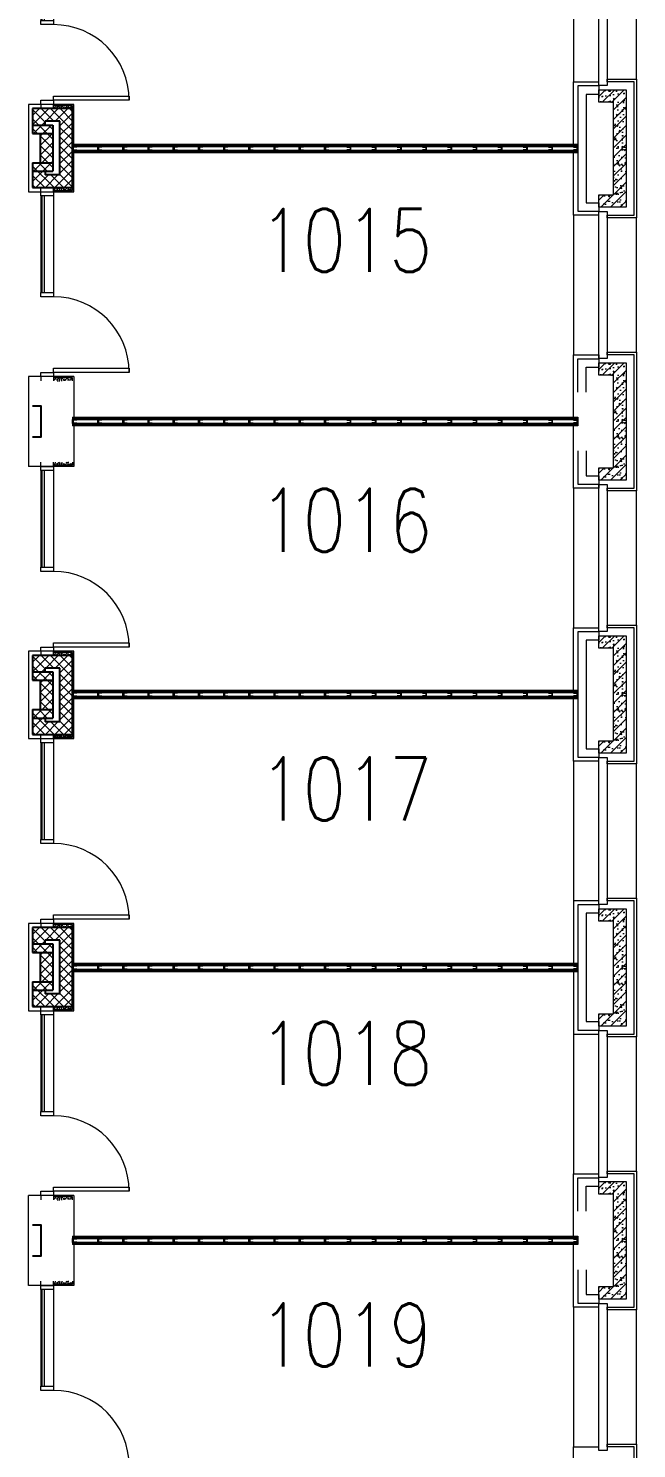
# Model space of a CAD drawing. Header units: inches. Extents: x 13084 to 220150, y 6494 to 167180.
# Drawn here: x 41325 to 48565, y 134527 to 151435 of the extents above; entities that cross this region are included whole.
import ezdxf
from ezdxf.enums import TextEntityAlignment as Align

# ---------------------------------------------------------------- set-up
doc = ezdxf.new("R2010")
doc.units = ezdxf.units.IN
doc.header["$MEASUREMENT"] = 0
for name, color, linetype, lineweight in [('Ground Floor$0$A-G250-G-Walls-Low-Level', 8, 'Continuous', 15), ('Ground Floor$0$A-G250-G-Walls-Precast-Concrete', 7, 'Continuous', 15), ('Ground Floor$0$A-G250-M-Walls-Blockwork', 7, 'Continuous', 25), ('Ground Floor$0$A-G250-M-Walls-Plasterboard-Partition', 7, 'Continuous', 15), ('Ground Floor$0$A-G252-H-Internal-Walls', 251, 'Continuous', 9), ('Ground Floor$0$A-G262-H-Precast-Panel', 251, 'Continuous', 5), ('Ground Floor$0$A-G312-M-Wall-Cladding-Panel', 7, 'Continuous', 9), ('Ground Floor$0$A-G312-M-Wall-Finish-Plaster', 7, 'Continuous', 15), ('Ground Floor$0$A-G321-M-Window', 251, 'Continuous', 9), ('Ground Floor$0$A-G322-M-Door', 251, 'Continuous', 15), ('Ground Floor$0$Z-Z001-S-Room-Name-Identification-250', 7, 'Continuous', 15)]:
    doc.layers.add(name, color=color, linetype=linetype, lineweight=lineweight)
doc.styles.add('Ground Floor$0$Tag-RomanS', font='romans.shx', dxfattribs={"width": 0.8})

# ---------------------------------------------------------------- blocks, each defined once
blk = doc.blocks.new('Ground Floor$0$Door1-faculty offices-2200')
at = {"layer": 'Ground Floor$0$A-G321-M-Window'}
blk.add_lwpolyline([(50, -65), (1200, -65), (1200, -35), (50, -35)], close=True, dxfattribs=at)
at = {"layer": 'Ground Floor$0$A-G322-M-Door'}
for p, q in [((50, 75), (1200, 75)), ((50, -75), (1200, -75))]:
    blk.add_line(p, q, dxfattribs=at)
for points in [[(2100, 975), (2150, 975), (2150, 75), (2100, 75)], [(50, 75), (50, -75), (0, -75), (0, 75)], [(1250, 75), (1250, -75), (1200, -75), (1200, 75)], [(2200, 75), (2200, -75), (2150, -75), (2150, 75)]]:
    blk.add_lwpolyline(points, close=True, dxfattribs=at)
blk.add_arc((2150, 75), 900, 90, 180, dxfattribs=at)
blk = doc.blocks.new('Ground Floor$0$tag-roomname')
at = {"lineweight": 18, "ltscale": 0.01, "style": 'Ground Floor$0$Tag-RomanS', "width": 0.8}
blk.add_attdef('ROOM_NO_2', text='', height=3, dxfattribs=at).set_placement((0, 1.612), align=Align.MIDDLE_CENTER)
at = {"linetype": 'ByBlock', "lineweight": 13, "ltscale": 0.01, "style": 'Ground Floor$0$Tag-RomanS', "width": 0.8, "flags": 1}
for tag, p in [('ROOM_NAME_1', (0, -2.288)), ('AREA', (0, -5.744))]:
    blk.add_attdef(tag, text='', height=2.8, dxfattribs=at).set_placement(p, align=Align.MIDDLE_CENTER)
blk = doc.blocks.new('Ground Floor$0$Part Frame1')
for p, q in [((0, 0), (0, -100)), ((0, 0), (6015, 0)), ((0, -13), (6015, -13)), ((0, -25), (6015, -25)), ((6015, -75), (0, -75)), ((6015, -87), (0, -87)), ((6015, -100), (0, -100)), ((6015, 0), (6015, -100))]:
    blk.add_line(p, q)
for points in [[(0, -75), (0, -25), (50, -25), (50, -35), (10, -35), (10, -65), (50, -65), (50, -75)], [(300, -75), (300, -25), (350, -25), (350, -35), (310, -35), (310, -65), (350, -65), (350, -75)], [(600, -75), (600, -25), (650, -25), (650, -35), (610, -35), (610, -65), (650, -65), (650, -75)], [(900, -75), (900, -25), (950, -25), (950, -35), (910, -35), (910, -65), (950, -65), (950, -75)], [(1200, -75), (1200, -25), (1250, -25), (1250, -35), (1210, -35), (1210, -65), (1250, -65), (1250, -75)], [(1500, -75), (1500, -25), (1550, -25), (1550, -35), (1510, -35), (1510, -65), (1550, -65), (1550, -75)], [(1800, -75), (1800, -25), (1850, -25), (1850, -35), (1810, -35), (1810, -65), (1850, -65), (1850, -75)], [(2100, -75), (2100, -25), (2150, -25), (2150, -35), (2110, -35), (2110, -65), (2150, -65), (2150, -75)], [(2400, -75), (2400, -25), (2450, -25), (2450, -35), (2410, -35), (2410, -65), (2450, -65), (2450, -75)], [(2700, -75), (2700, -25), (2750, -25), (2750, -35), (2710, -35), (2710, -65), (2750, -65), (2750, -75)], [(3000, -75), (3000, -25), (3050, -25), (3050, -35), (3010, -35), (3010, -65), (3050, -65), (3050, -75)], [(3315, -75), (3315, -25), (3265, -25), (3265, -35), (3305, -35), (3305, -65), (3265, -65), (3265, -75)], [(3615, -75), (3615, -25), (3565, -25), (3565, -35), (3605, -35), (3605, -65), (3565, -65), (3565, -75)], [(3915, -75), (3915, -25), (3865, -25), (3865, -35), (3905, -35), (3905, -65), (3865, -65), (3865, -75)], [(4215, -75), (4215, -25), (4165, -25), (4165, -35), (4205, -35), (4205, -65), (4165, -65), (4165, -75)], [(4515, -75), (4515, -25), (4465, -25), (4465, -35), (4505, -35), (4505, -65), (4465, -65), (4465, -75)], [(4815, -75), (4815, -25), (4765, -25), (4765, -35), (4805, -35), (4805, -65), (4765, -65), (4765, -75)], [(5115, -75), (5115, -25), (5065, -25), (5065, -35), (5105, -35), (5105, -65), (5065, -65), (5065, -75)], [(5415, -75), (5415, -25), (5365, -25), (5365, -35), (5405, -35), (5405, -65), (5365, -65), (5365, -75)], [(5715, -75), (5715, -25), (5665, -25), (5665, -35), (5705, -35), (5705, -65), (5665, -65), (5665, -75)], [(6015, -75), (6015, -25), (5965, -25), (5965, -35), (6005, -35), (6005, -65), (5965, -65), (5965, -75)]]:
    blk.add_lwpolyline(points, close=True)

msp = doc.modelspace()

# ---------------------------------------------------------------- hatches: boundary and pattern name
at = {"layer": 'Ground Floor$0$A-G252-H-Internal-Walls'}
h = msp.add_hatch(dxfattribs=at)
h.set_pattern_fill('AR-CONC', color=256, scale=0.3, angle=90, style=0)
h.set_pattern_definition([(140, (31615.24, 161864.57), (4.78173, 54.6554), [5.715, -62.865]), (85, (31615.24, 161864.57), (-57.317, -10.57285), [4.572, -50.292]), (190.451, (31615.637, 161869.124), (-52.535, 44.08275), [4.857, -53.427]), (136.1842, (31600, 161864.57), (12.6127, 81.3237), [8.5725, -94.2975]), (186.6356, (31601.05, 161871.35), (-74.22767, 71.22127), [7.2855, -80.1405]), (81.184, (31600, 161864.57), (-74.22754, 71.2214), [6.858, -75.438]), (111, (31603.81, 161872.19), (30.67966, 45.48446), [5.715, -62.865]), (56, (31603.81, 161872.19), (-55.2564, 18.5406), [4.572, -50.292]), (161.4514, (31606.365, 161875.98), (-24.57686, 64.02495), [4.857, -53.427]), (127.5, (31615.239, 161864.57), (-25.366512, 0.92658), [0, -49.6824, 0, -51.054, 0, -50.4825]), (97.5, (31615.24, 161864.57), (-30.054172, 20.0459), [0, -29.1084, 0, -48.5394, 0, -19.2405]), (57.5, (31615.239, 161847.577), (1.718623, 40.677179), [0, -19.05, 0, -59.436, 0, -78.867]), (47.5, (31615.24, 161839.957), (-7.62795, 44.438754), [0, -24.765, 0, -39.4716, 0, -56.007])])
h.paths.add_polyline_path([(41850, 150480), (41850, 150515), (41625, 150515), (41625, 150480)])
h = msp.add_hatch(dxfattribs=at)
h.set_pattern_fill('ANSI37', color=256, scale=25, style=0)
h.set_pattern_definition([(135, (31981.265, 170639.57), (56.1266, 56.1266), []), (45, (31981.265, 170639.57), (56.1266, -56.1266), [])])
h.paths.add_polyline_path([(41375, 150480), (41850, 150480), (41850, 149540), (41375, 149540), (41375, 149735), (41525, 149735), (41525, 149690), (41700, 149690), (41700, 150330), (41525, 150330), (41525, 150285), (41375, 150285)])
h.paths.add_polyline_path([(41375, 150285), (41615, 150285), (41615, 150185), (41375, 150185)], flags=17)
h.paths.add_polyline_path([(41465, 150185), (41615, 150185), (41615, 149835), (41465, 149835)], flags=17)
h.paths.add_polyline_path([(41375, 149835), (41615, 149835), (41615, 149735), (41375, 149735)])
h = msp.add_hatch(dxfattribs=at)
h.set_pattern_fill('AR-CONC', color=256, scale=0.3, angle=90, style=0)
h.set_pattern_definition([(140, (31615.24, 160889.57), (4.78173, 54.6554), [5.715, -62.865]), (85, (31615.24, 160889.57), (-57.317, -10.57285), [4.572, -50.292]), (190.451, (31615.637, 160894.124), (-52.535, 44.08275), [4.857, -53.427]), (136.1842, (31600, 160889.57), (12.6127, 81.3237), [8.5725, -94.2975]), (186.6356, (31601.05, 160896.35), (-74.22767, 71.22127), [7.2855, -80.1405]), (81.184, (31600, 160889.57), (-74.22754, 71.2214), [6.858, -75.438]), (111, (31603.81, 160897.19), (30.67966, 45.48446), [5.715, -62.865]), (56, (31603.81, 160897.19), (-55.2564, 18.5406), [4.572, -50.292]), (161.4514, (31606.365, 160900.98), (-24.57686, 64.02495), [4.857, -53.427]), (127.5, (31615.239, 160889.57), (-25.366512, 0.92658), [0, -49.6824, 0, -51.054, 0, -50.4825]), (97.5, (31615.24, 160889.57), (-30.054172, 20.0459), [0, -29.1084, 0, -48.5394, 0, -19.2405]), (57.5, (31615.239, 160872.577), (1.718623, 40.677179), [0, -19.05, 0, -59.436, 0, -78.867]), (47.5, (31615.24, 160864.957), (-7.62795, 44.438754), [0, -24.765, 0, -39.4716, 0, -56.007])])
h.paths.add_polyline_path([(41850, 149505), (41850, 149540), (41625, 149540), (41625, 149505)])
h = msp.add_hatch(dxfattribs=at)
h.set_pattern_fill('AR-CONC', color=256, scale=0.3, angle=90, style=0)
h.set_pattern_definition([(140, (31615.24, 158624.57), (4.78173, 54.6554), [5.715, -62.865]), (85, (31615.24, 158624.57), (-57.317, -10.57285), [4.572, -50.292]), (190.451, (31615.637, 158629.124), (-52.535, 44.08275), [4.857, -53.427]), (136.1842, (31600, 158624.57), (12.6127, 81.3237), [8.5725, -94.2975]), (186.6356, (31601.05, 158631.35), (-74.22767, 71.22127), [7.2855, -80.1405]), (81.184, (31600, 158624.57), (-74.22754, 71.2214), [6.858, -75.438]), (111, (31603.81, 158632.19), (30.67966, 45.48446), [5.715, -62.865]), (56, (31603.81, 158632.19), (-55.2564, 18.5406), [4.572, -50.292]), (161.4514, (31606.365, 158635.98), (-24.57686, 64.02495), [4.857, -53.427]), (127.5, (31615.239, 158624.57), (-25.366512, 0.92658), [0, -49.6824, 0, -51.054, 0, -50.4825]), (97.5, (31615.24, 158624.57), (-30.054172, 20.0459), [0, -29.1084, 0, -48.5394, 0, -19.2405]), (57.5, (31615.239, 158607.577), (1.718623, 40.677179), [0, -19.05, 0, -59.436, 0, -78.867]), (47.5, (31615.24, 158599.957), (-7.62795, 44.438754), [0, -24.765, 0, -39.4716, 0, -56.007])])
h.paths.add_polyline_path([(41850, 147240), (41850, 147275), (41625, 147275), (41625, 147240)])
h = msp.add_hatch(dxfattribs=at)
h.set_pattern_fill('AR-CONC', color=256, scale=0.3, angle=90, style=0)
h.set_pattern_definition([(140, (31615.24, 157619.57), (4.78173, 54.6554), [5.715, -62.865]), (85, (31615.24, 157619.57), (-57.317, -10.57285), [4.572, -50.292]), (190.451, (31615.637, 157624.124), (-52.535, 44.08275), [4.857, -53.427]), (136.1842, (31600, 157619.57), (12.6127, 81.3237), [8.5725, -94.2975]), (186.6356, (31601.05, 157626.35), (-74.22767, 71.22127), [7.2855, -80.1405]), (81.184, (31600, 157619.57), (-74.22754, 71.2214), [6.858, -75.438]), (111, (31603.81, 157627.19), (30.67966, 45.48446), [5.715, -62.865]), (56, (31603.81, 157627.19), (-55.2564, 18.5406), [4.572, -50.292]), (161.4514, (31606.365, 157630.98), (-24.57686, 64.02495), [4.857, -53.427]), (127.5, (31615.239, 157619.57), (-25.366512, 0.92658), [0, -49.6824, 0, -51.054, 0, -50.4825]), (97.5, (31615.24, 157619.57), (-30.054172, 20.0459), [0, -29.1084, 0, -48.5394, 0, -19.2405]), (57.5, (31615.239, 157602.577), (1.718623, 40.677179), [0, -19.05, 0, -59.436, 0, -78.867]), (47.5, (31615.24, 157594.957), (-7.62795, 44.438754), [0, -24.765, 0, -39.4716, 0, -56.007])])
h.paths.add_polyline_path([(41850, 146235), (41850, 146270), (41625, 146270), (41625, 146235)])
h = msp.add_hatch(dxfattribs=at)
h.set_pattern_fill('ANSI37', color=256, scale=25, style=0)
h.set_pattern_definition([(135, (31981.265, 164129.57), (56.1266, 56.1266), []), (45, (31981.265, 164129.57), (56.1266, -56.1266), [])])
h.paths.add_polyline_path([(41375, 143970), (41850, 143970), (41850, 143030), (41375, 143030), (41375, 143225), (41525, 143225), (41525, 143180), (41700, 143180), (41700, 143820), (41525, 143820), (41525, 143775), (41375, 143775)])
h.paths.add_polyline_path([(41375, 143775), (41615, 143775), (41615, 143675), (41375, 143675)], flags=17)
h.paths.add_polyline_path([(41465, 143675), (41615, 143675), (41615, 143325), (41465, 143325)], flags=17)
h.paths.add_polyline_path([(41375, 143325), (41615, 143325), (41615, 143225), (41375, 143225)])
h = msp.add_hatch(dxfattribs=at)
h.set_pattern_fill('AR-CONC', color=256, scale=0.3, angle=90, style=0)
h.set_pattern_definition([(140, (31615.24, 155354.57), (4.78173, 54.6554), [5.715, -62.865]), (85, (31615.24, 155354.57), (-57.317, -10.57285), [4.572, -50.292]), (190.451, (31615.637, 155359.124), (-52.535, 44.08275), [4.857, -53.427]), (136.1842, (31600, 155354.57), (12.6127, 81.3237), [8.5725, -94.2975]), (186.6356, (31601.05, 155361.35), (-74.22767, 71.22127), [7.2855, -80.1405]), (81.184, (31600, 155354.57), (-74.22754, 71.2214), [6.858, -75.438]), (111, (31603.81, 155362.19), (30.67966, 45.48446), [5.715, -62.865]), (56, (31603.81, 155362.19), (-55.2564, 18.5406), [4.572, -50.292]), (161.4514, (31606.365, 155365.98), (-24.57686, 64.02495), [4.857, -53.427]), (127.5, (31615.239, 155354.57), (-25.366512, 0.92658), [0, -49.6824, 0, -51.054, 0, -50.4825]), (97.5, (31615.24, 155354.57), (-30.054172, 20.0459), [0, -29.1084, 0, -48.5394, 0, -19.2405]), (57.5, (31615.239, 155337.577), (1.718623, 40.677179), [0, -19.05, 0, -59.436, 0, -78.867]), (47.5, (31615.24, 155329.957), (-7.62795, 44.438754), [0, -24.765, 0, -39.4716, 0, -56.007])])
h.paths.add_polyline_path([(41850, 143970), (41850, 144005), (41625, 144005), (41625, 143970)])
h = msp.add_hatch(dxfattribs=at)
h.set_pattern_fill('AR-CONC', color=256, scale=0.3, angle=90, style=0)
h.set_pattern_definition([(140, (31615.24, 154379.57), (4.78173, 54.6554), [5.715, -62.865]), (85, (31615.24, 154379.57), (-57.317, -10.57285), [4.572, -50.292]), (190.451, (31615.637, 154384.124), (-52.535, 44.08275), [4.857, -53.427]), (136.1842, (31600, 154379.57), (12.6127, 81.3237), [8.5725, -94.2975]), (186.6356, (31601.05, 154386.35), (-74.22767, 71.22127), [7.2855, -80.1405]), (81.184, (31600, 154379.57), (-74.22754, 71.2214), [6.858, -75.438]), (111, (31603.81, 154387.19), (30.67966, 45.48446), [5.715, -62.865]), (56, (31603.81, 154387.19), (-55.2564, 18.5406), [4.572, -50.292]), (161.4514, (31606.365, 154390.98), (-24.57686, 64.02495), [4.857, -53.427]), (127.5, (31615.239, 154379.57), (-25.366512, 0.92658), [0, -49.6824, 0, -51.054, 0, -50.4825]), (97.5, (31615.24, 154379.57), (-30.054172, 20.0459), [0, -29.1084, 0, -48.5394, 0, -19.2405]), (57.5, (31615.239, 154362.577), (1.718623, 40.677179), [0, -19.05, 0, -59.436, 0, -78.867]), (47.5, (31615.24, 154354.957), (-7.62795, 44.438754), [0, -24.765, 0, -39.4716, 0, -56.007])])
h.paths.add_polyline_path([(41850, 142995), (41850, 143030), (41625, 143030), (41625, 142995)])
h = msp.add_hatch(dxfattribs=at)
h.set_pattern_fill('ANSI37', color=256, scale=25, style=0)
h.set_pattern_definition([(135, (31981.265, 160889.57), (56.1266, 56.1266), []), (45, (31981.265, 160889.57), (56.1266, -56.1266), [])])
h.paths.add_polyline_path([(41375, 140730), (41850, 140730), (41850, 139790), (41375, 139790), (41375, 139985), (41525, 139985), (41525, 139940), (41700, 139940), (41700, 140580), (41525, 140580), (41525, 140535), (41375, 140535)])
h.paths.add_polyline_path([(41375, 140535), (41615, 140535), (41615, 140435), (41375, 140435)], flags=17)
h.paths.add_polyline_path([(41465, 140435), (41615, 140435), (41615, 140085), (41465, 140085)], flags=17)
h.paths.add_polyline_path([(41375, 140085), (41615, 140085), (41615, 139985), (41375, 139985)])
h = msp.add_hatch(dxfattribs=at)
h.set_pattern_fill('AR-CONC', color=256, scale=0.3, angle=90, style=0)
h.set_pattern_definition([(140, (31615.24, 152114.57), (4.78173, 54.6554), [5.715, -62.865]), (85, (31615.24, 152114.57), (-57.317, -10.57285), [4.572, -50.292]), (190.451, (31615.637, 152119.124), (-52.535, 44.08275), [4.857, -53.427]), (136.1842, (31600, 152114.57), (12.6127, 81.3237), [8.5725, -94.2975]), (186.6356, (31601.05, 152121.35), (-74.22767, 71.22127), [7.2855, -80.1405]), (81.184, (31600, 152114.57), (-74.22754, 71.2214), [6.858, -75.438]), (111, (31603.81, 152122.19), (30.67966, 45.48446), [5.715, -62.865]), (56, (31603.81, 152122.19), (-55.2564, 18.5406), [4.572, -50.292]), (161.4514, (31606.365, 152125.98), (-24.57686, 64.02495), [4.857, -53.427]), (127.5, (31615.239, 152114.57), (-25.366512, 0.92658), [0, -49.6824, 0, -51.054, 0, -50.4825]), (97.5, (31615.24, 152114.57), (-30.054172, 20.0459), [0, -29.1084, 0, -48.5394, 0, -19.2405]), (57.5, (31615.239, 152097.577), (1.718623, 40.677179), [0, -19.05, 0, -59.436, 0, -78.867]), (47.5, (31615.24, 152089.957), (-7.62795, 44.438754), [0, -24.765, 0, -39.4716, 0, -56.007])])
h.paths.add_polyline_path([(41850, 140730), (41850, 140765), (41625, 140765), (41625, 140730)])
h = msp.add_hatch(dxfattribs=at)
h.set_pattern_fill('AR-CONC', color=256, scale=0.3, angle=90, style=0)
h.set_pattern_definition([(140, (31615.24, 151139.57), (4.78173, 54.6554), [5.715, -62.865]), (85, (31615.24, 151139.57), (-57.317, -10.57285), [4.572, -50.292]), (190.451, (31615.637, 151144.124), (-52.535, 44.08275), [4.857, -53.427]), (136.1842, (31600, 151139.57), (12.6127, 81.3237), [8.5725, -94.2975]), (186.6356, (31601.05, 151146.35), (-74.22767, 71.22127), [7.2855, -80.1405]), (81.184, (31600, 151139.57), (-74.22754, 71.2214), [6.858, -75.438]), (111, (31603.81, 151147.19), (30.67966, 45.48446), [5.715, -62.865]), (56, (31603.81, 151147.19), (-55.2564, 18.5406), [4.572, -50.292]), (161.4514, (31606.365, 151150.98), (-24.57686, 64.02495), [4.857, -53.427]), (127.5, (31615.239, 151139.57), (-25.366512, 0.92658), [0, -49.6824, 0, -51.054, 0, -50.4825]), (97.5, (31615.24, 151139.57), (-30.054172, 20.0459), [0, -29.1084, 0, -48.5394, 0, -19.2405]), (57.5, (31615.239, 151122.577), (1.718623, 40.677179), [0, -19.05, 0, -59.436, 0, -78.867]), (47.5, (31615.24, 151114.957), (-7.62795, 44.438754), [0, -24.765, 0, -39.4716, 0, -56.007])])
h.paths.add_polyline_path([(41850, 139755), (41850, 139790), (41625, 139790), (41625, 139755)])
h = msp.add_hatch(dxfattribs=at)
h.set_pattern_fill('AR-CONC', color=256, scale=0.3, angle=90, style=0)
h.set_pattern_definition([(140, (31615.24, 148874.57), (4.78173, 54.6554), [5.715, -62.865]), (85, (31615.24, 148874.57), (-57.317, -10.57285), [4.572, -50.292]), (190.451, (31615.637, 148879.124), (-52.535, 44.08275), [4.857, -53.427]), (136.1842, (31600, 148874.57), (12.6127, 81.3237), [8.5725, -94.2975]), (186.6356, (31601.05, 148881.35), (-74.22767, 71.22127), [7.2855, -80.1405]), (81.184, (31600, 148874.57), (-74.22754, 71.2214), [6.858, -75.438]), (111, (31603.81, 148882.19), (30.67966, 45.48446), [5.715, -62.865]), (56, (31603.81, 148882.19), (-55.2564, 18.5406), [4.572, -50.292]), (161.4514, (31606.365, 148885.98), (-24.57686, 64.02495), [4.857, -53.427]), (127.5, (31615.239, 148874.57), (-25.366512, 0.92658), [0, -49.6824, 0, -51.054, 0, -50.4825]), (97.5, (31615.24, 148874.57), (-30.054172, 20.0459), [0, -29.1084, 0, -48.5394, 0, -19.2405]), (57.5, (31615.239, 148857.577), (1.718623, 40.677179), [0, -19.05, 0, -59.436, 0, -78.867]), (47.5, (31615.24, 148849.957), (-7.62795, 44.438754), [0, -24.765, 0, -39.4716, 0, -56.007])])
h.paths.add_polyline_path([(41850, 137490), (41850, 137525), (41625, 137525), (41625, 137490)])
h = msp.add_hatch(dxfattribs=at)
h.set_pattern_fill('AR-CONC', color=256, scale=0.3, angle=90, style=0)
h.set_pattern_definition([(140, (31615.24, 147869.57), (4.78173, 54.6554), [5.715, -62.865]), (85, (31615.24, 147869.57), (-57.317, -10.57285), [4.572, -50.292]), (190.451, (31615.637, 147874.124), (-52.535, 44.08275), [4.857, -53.427]), (136.1842, (31600, 147869.57), (12.6127, 81.3237), [8.5725, -94.2975]), (186.6356, (31601.05, 147876.35), (-74.22767, 71.22127), [7.2855, -80.1405]), (81.184, (31600, 147869.57), (-74.22754, 71.2214), [6.858, -75.438]), (111, (31603.81, 147877.19), (30.67966, 45.48446), [5.715, -62.865]), (56, (31603.81, 147877.19), (-55.2564, 18.5406), [4.572, -50.292]), (161.4514, (31606.365, 147880.98), (-24.57686, 64.02495), [4.857, -53.427]), (127.5, (31615.239, 147869.57), (-25.366512, 0.92658), [0, -49.6824, 0, -51.054, 0, -50.4825]), (97.5, (31615.24, 147869.57), (-30.054172, 20.0459), [0, -29.1084, 0, -48.5394, 0, -19.2405]), (57.5, (31615.239, 147852.577), (1.718623, 40.677179), [0, -19.05, 0, -59.436, 0, -78.867]), (47.5, (31615.24, 147844.957), (-7.62795, 44.438754), [0, -24.765, 0, -39.4716, 0, -56.007])])
h.paths.add_polyline_path([(41850, 136485), (41850, 136520), (41625, 136520), (41625, 136485)])
at = {"layer": 'Ground Floor$0$A-G262-H-Precast-Panel'}
h = msp.add_hatch(dxfattribs=at)
h.set_pattern_fill('AR-CONC', color=256, style=0)
h.set_pattern_definition([(50, (31615.24, 183629.59), (182.18467, -15.9391), [19.05, -209.55]), (355, (31615.24, 183629.6), (-35.2428, 191.0566), [15.24, -167.64]), (100.451, (31630.42, 183628.26), (146.9425, 175.1167), [16.19, -178.09]), (46.1842, (31615.24, 183680.4), (271.079, -42.0423), [28.575, -314.325]), (96.6356, (31637.83, 183676.9), (237.4042, 247.4256), [24.285, -267.135]), (351.184, (31615.24, 183680.4), (237.4046, 247.4251), [22.86, -251.46]), (21, (31640.64, 183667.69), (151.6149, -102.2655), [19.05, -209.55]), (326, (31640.64, 183667.7), (61.802, 184.188), [15.24, -167.64]), (71.4514, (31653.27, 183659.17), (213.4165, 81.92286), [16.19, -178.09]), (37.5, (31615.24, 183629.59), (3.0886, 84.55504), [0, -165.608, 0, -170.18, 0, -168.275]), (7.5, (31615.24, 183629.59), (66.81966, 100.18057), [0, -97.028, 0, -161.798, 0, -64.135]), (327.5, (31558.6, 183629.59), (135.5906, -5.72874), [0, -63.5, 0, -198.12, 0, -262.89]), (317.5, (31533.2, 183629.59), (148.12918, 25.4265), [0, -82.55, 0, -131.572, 0, -186.69])])
h.paths.add_polyline_path([(48440, 149305), (48115, 149305), (48115, 149455), (48290, 149455), (48290, 150555), (48115, 150555), (48115, 150705), (48440, 150705)])
h = msp.add_hatch(dxfattribs=at)
h.set_pattern_fill('ANSI31', color=256, scale=25, style=0)
h.set_pattern_definition([(45, (31615.24, 183629.59), (-56.1266, 56.1266), [])])
h.paths.add_polyline_path([(48440, 149305), (48115, 149305), (48115, 149455), (48290, 149455), (48290, 150555), (48115, 150555), (48115, 150705), (48440, 150705)])
h = msp.add_hatch(dxfattribs=at)
h.set_pattern_fill('AR-CONC', color=256, style=0)
h.set_pattern_definition([(50, (31615.24, 180379.57), (182.18467, -15.9391), [19.05, -209.55]), (355, (31615.24, 180379.57), (-35.2428, 191.0566), [15.24, -167.64]), (100.451, (31630.42, 180378.24), (146.9425, 175.1167), [16.19, -178.09]), (46.1842, (31615.24, 180430.37), (271.079, -42.0423), [28.575, -314.325]), (96.6356, (31637.83, 180426.87), (237.4042, 247.4256), [24.285, -267.135]), (351.184, (31615.24, 180430.37), (237.4046, 247.4251), [22.86, -251.46]), (21, (31640.64, 180417.67), (151.6149, -102.2655), [19.05, -209.55]), (326, (31640.64, 180417.67), (61.802, 184.188), [15.24, -167.64]), (71.4514, (31653.27, 180409.15), (213.4165, 81.92286), [16.19, -178.09]), (37.5, (31615.24, 180379.57), (3.0886, 84.55504), [0, -165.608, 0, -170.18, 0, -168.275]), (7.5, (31615.24, 180379.57), (66.81966, 100.18057), [0, -97.028, 0, -161.798, 0, -64.135]), (327.5, (31558.6, 180379.57), (135.5906, -5.72874), [0, -63.5, 0, -198.12, 0, -262.89]), (317.5, (31533.2, 180379.57), (148.12918, 25.4265), [0, -82.55, 0, -131.572, 0, -186.69])])
h.paths.add_polyline_path([(48440, 146055), (48115, 146055), (48115, 146205), (48290, 146205), (48290, 147305), (48115, 147305), (48115, 147455), (48440, 147455)])
h = msp.add_hatch(dxfattribs=at)
h.set_pattern_fill('ANSI31', color=256, scale=25, style=0)
h.set_pattern_definition([(45, (31615.24, 180379.57), (-56.1266, 56.1266), [])])
h.paths.add_polyline_path([(48440, 146055), (48115, 146055), (48115, 146205), (48290, 146205), (48290, 147305), (48115, 147305), (48115, 147455), (48440, 147455)])
h = msp.add_hatch(dxfattribs=at)
h.set_pattern_fill('AR-CONC', color=256, style=0)
h.set_pattern_definition([(50, (31615.24, 177129.57), (182.18467, -15.9391), [19.05, -209.55]), (355, (31615.24, 177129.57), (-35.2428, 191.0566), [15.24, -167.64]), (100.451, (31630.42, 177128.24), (146.9425, 175.1167), [16.19, -178.09]), (46.1842, (31615.24, 177180.37), (271.079, -42.0423), [28.575, -314.325]), (96.6356, (31637.83, 177176.87), (237.4042, 247.4256), [24.285, -267.135]), (351.184, (31615.24, 177180.37), (237.4046, 247.4251), [22.86, -251.46]), (21, (31640.64, 177167.67), (151.6149, -102.2655), [19.05, -209.55]), (326, (31640.64, 177167.67), (61.802, 184.188), [15.24, -167.64]), (71.4514, (31653.27, 177159.15), (213.4165, 81.92286), [16.19, -178.09]), (37.5, (31615.24, 177129.57), (3.0886, 84.55504), [0, -165.608, 0, -170.18, 0, -168.275]), (7.5, (31615.24, 177129.57), (66.81966, 100.18057), [0, -97.028, 0, -161.798, 0, -64.135]), (327.5, (31558.6, 177129.57), (135.5906, -5.72874), [0, -63.5, 0, -198.12, 0, -262.89]), (317.5, (31533.2, 177129.57), (148.12918, 25.4265), [0, -82.55, 0, -131.572, 0, -186.69])])
h.paths.add_polyline_path([(48440, 142805), (48115, 142805), (48115, 142955), (48290, 142955), (48290, 144055), (48115, 144055), (48115, 144205), (48440, 144205)])
h = msp.add_hatch(dxfattribs=at)
h.set_pattern_fill('ANSI31', color=256, scale=25, style=0)
h.set_pattern_definition([(45, (31615.24, 177129.57), (-56.1266, 56.1266), [])])
h.paths.add_polyline_path([(48440, 142805), (48115, 142805), (48115, 142955), (48290, 142955), (48290, 144055), (48115, 144055), (48115, 144205), (48440, 144205)])
h = msp.add_hatch(dxfattribs=at)
h.set_pattern_fill('AR-CONC', color=256, style=0)
h.set_pattern_definition([(50, (31615.24, 173879.57), (182.18467, -15.9391), [19.05, -209.55]), (355, (31615.24, 173879.57), (-35.2428, 191.0566), [15.24, -167.64]), (100.451, (31630.42, 173878.24), (146.9425, 175.1167), [16.19, -178.09]), (46.1842, (31615.24, 173930.37), (271.079, -42.0423), [28.575, -314.325]), (96.6356, (31637.83, 173926.87), (237.4042, 247.4256), [24.285, -267.135]), (351.184, (31615.24, 173930.37), (237.4046, 247.4251), [22.86, -251.46]), (21, (31640.64, 173917.67), (151.6149, -102.2655), [19.05, -209.55]), (326, (31640.64, 173917.67), (61.802, 184.188), [15.24, -167.64]), (71.4514, (31653.27, 173909.15), (213.4165, 81.92286), [16.19, -178.09]), (37.5, (31615.24, 173879.57), (3.0886, 84.55504), [0, -165.608, 0, -170.18, 0, -168.275]), (7.5, (31615.24, 173879.57), (66.81966, 100.18057), [0, -97.028, 0, -161.798, 0, -64.135]), (327.5, (31558.6, 173879.57), (135.5906, -5.72874), [0, -63.5, 0, -198.12, 0, -262.89]), (317.5, (31533.2, 173879.57), (148.12918, 25.4265), [0, -82.55, 0, -131.572, 0, -186.69])])
h.paths.add_polyline_path([(48440, 139555), (48115, 139555), (48115, 139705), (48290, 139705), (48290, 140805), (48115, 140805), (48115, 140955), (48440, 140955)])
h = msp.add_hatch(dxfattribs=at)
h.set_pattern_fill('ANSI31', color=256, scale=25, style=0)
h.set_pattern_definition([(45, (31615.24, 173879.57), (-56.1266, 56.1266), [])])
h.paths.add_polyline_path([(48440, 139555), (48115, 139555), (48115, 139705), (48290, 139705), (48290, 140805), (48115, 140805), (48115, 140955), (48440, 140955)])
h = msp.add_hatch(dxfattribs=at)
h.set_pattern_fill('AR-CONC', color=256, style=0)
h.set_pattern_definition([(50, (31615.24, 170629.57), (182.18467, -15.9391), [19.05, -209.55]), (355, (31615.24, 170629.57), (-35.2428, 191.0566), [15.24, -167.64]), (100.451, (31630.42, 170628.24), (146.9425, 175.1167), [16.19, -178.09]), (46.1842, (31615.24, 170680.37), (271.079, -42.0423), [28.575, -314.325]), (96.6356, (31637.83, 170676.87), (237.4042, 247.4256), [24.285, -267.135]), (351.184, (31615.24, 170680.37), (237.4046, 247.4251), [22.86, -251.46]), (21, (31640.64, 170667.67), (151.6149, -102.2655), [19.05, -209.55]), (326, (31640.64, 170667.67), (61.802, 184.188), [15.24, -167.64]), (71.4514, (31653.27, 170659.15), (213.4165, 81.92286), [16.19, -178.09]), (37.5, (31615.24, 170629.57), (3.0886, 84.55504), [0, -165.608, 0, -170.18, 0, -168.275]), (7.5, (31615.24, 170629.57), (66.81966, 100.18057), [0, -97.028, 0, -161.798, 0, -64.135]), (327.5, (31558.6, 170629.57), (135.5906, -5.72874), [0, -63.5, 0, -198.12, 0, -262.89]), (317.5, (31533.2, 170629.57), (148.12918, 25.4265), [0, -82.55, 0, -131.572, 0, -186.69])])
h.paths.add_polyline_path([(48440, 136305), (48115, 136305), (48115, 136455), (48290, 136455), (48290, 137555), (48115, 137555), (48115, 137705), (48440, 137705)])
h = msp.add_hatch(dxfattribs=at)
h.set_pattern_fill('ANSI31', color=256, scale=25, style=0)
h.set_pattern_definition([(45, (31615.24, 170629.57), (-56.1266, 56.1266), [])])
h.paths.add_polyline_path([(48440, 136305), (48115, 136305), (48115, 136455), (48290, 136455), (48290, 137555), (48115, 137555), (48115, 137705), (48440, 137705)])

# ---------------------------------------------------------------- linework, layer by layer
at = {"layer": 'Ground Floor$0$A-G250-G-Walls-Low-Level'}
for p, q in [((47815, 152460), (47815, 150800)), ((48565, 150830), (48565, 152430)), ((47815, 149210), (47815, 147550)), ((48565, 147580), (48565, 149180)), ((47815, 145960), (47815, 144300)), ((48565, 144330), (48565, 145930)), ((47815, 142710), (47815, 141050)), ((48565, 141080), (48565, 142680)), ((47815, 139460), (47815, 137800)), ((48565, 137830), (48565, 139430)), ((47815, 136210), (47815, 134550)), ((48565, 134580), (48565, 136180))]:
    msp.add_line(p, q, dxfattribs=at)
at = {"layer": 'Ground Floor$0$A-G250-G-Walls-Precast-Concrete'}
for points in [[(48440, 149305), (48115, 149305), (48115, 149455), (48290, 149455), (48290, 150555), (48115, 150555), (48115, 150705), (48440, 150705), (48440, 149305)], [(48440, 146055), (48115, 146055), (48115, 146205), (48290, 146205), (48290, 147305), (48115, 147305), (48115, 147455), (48440, 147455), (48440, 146055)], [(48440, 142805), (48115, 142805), (48115, 142955), (48290, 142955), (48290, 144055), (48115, 144055), (48115, 144205), (48440, 144205), (48440, 142805)], [(48440, 139555), (48115, 139555), (48115, 139705), (48290, 139705), (48290, 140805), (48115, 140805), (48115, 140955), (48440, 140955), (48440, 139555)], [(48440, 136305), (48115, 136305), (48115, 136455), (48290, 136455), (48290, 137555), (48115, 137555), (48115, 137705), (48440, 137705), (48440, 136305)]]:
    msp.add_lwpolyline(points, dxfattribs=at)
at = {"layer": 'Ground Floor$0$A-G250-M-Walls-Blockwork'}
for p, q in [((41850, 150480, 0), (41375, 150480, 0)), ((41375, 150480, 0), (41375, 150185, 0)), ((41700, 150330, 0), (41525, 150330, 0)), ((41525, 150285, 0), (41525, 150330, 0)), ((41700, 149690, 0), (41700, 150330, 0)), ((41850, 149540, 0), (41850, 150480, 0)), ((41375, 150285, 0), (41615, 150285, 0)), ((41375, 150185, 0), (41615, 150185, 0)), ((41465, 150185, 0), (41465, 149835, 0)), ((41615, 150285, 0), (41615, 149735, 0)), ((41375, 149835, 0), (41375, 149540, 0)), ((41375, 149835, 0), (41615, 149835, 0)), ((41375, 149735, 0), (41615, 149735, 0)), ((41525, 149735, 0), (41525, 149690, 0)), ((41700, 149690, 0), (41525, 149690, 0)), ((41375, 149540, 0), (41850, 149540, 0)), ((41850, 143970), (41375, 143970)), ((41375, 143970), (41375, 143675)), ((41850, 143030), (41850, 143970)), ((41375, 143775), (41615, 143775)), ((41700, 143820), (41525, 143820)), ((41525, 143775), (41525, 143820)), ((41615, 143775), (41615, 143225)), ((41700, 143180), (41700, 143820)), ((41375, 143675), (41615, 143675)), ((41465, 143675), (41465, 143325)), ((41375, 143325), (41375, 143030)), ((41375, 143325), (41615, 143325)), ((41375, 143225), (41615, 143225)), ((41525, 143225), (41525, 143180)), ((41700, 143180), (41525, 143180)), ((41375, 143030), (41850, 143030)), ((41850, 140730, 0), (41375, 140730, 0)), ((41375, 140730, 0), (41375, 140435, 0)), ((41850, 139790, 0), (41850, 140730, 0)), ((41375, 140535, 0), (41615, 140535, 0)), ((41700, 140580, 0), (41525, 140580, 0)), ((41525, 140535, 0), (41525, 140580, 0)), ((41615, 140535, 0), (41615, 139985, 0)), ((41700, 139940, 0), (41700, 140580, 0)), ((41375, 140435, 0), (41615, 140435, 0)), ((41465, 140435, 0), (41465, 140085, 0)), ((41375, 140085, 0), (41375, 139790, 0)), ((41375, 140085, 0), (41615, 140085, 0)), ((41375, 139985, 0), (41615, 139985, 0)), ((41525, 139985, 0), (41525, 139940, 0)), ((41700, 139940, 0), (41525, 139940, 0)), ((41375, 139790, 0), (41850, 139790, 0))]:
    msp.add_line(p, q, dxfattribs=at)
for points in [[(41375, 146940), (41475, 146940), (41475, 146570), (41375, 146570)], [(41375, 137190), (41475, 137190), (41475, 136820), (41375, 136820)]]:
    msp.add_lwpolyline(points, dxfattribs=at)
at = {"layer": 'Ground Floor$0$A-G312-M-Wall-Cladding-Panel'}
for points in [[(48215, 149210), (48535, 149210), (48535, 150800), (48215, 150800), (48215, 150830), (48565, 150830), (48565, 149180), (48215, 149180)], [(48215, 145960), (48535, 145960), (48535, 147550), (48215, 147550), (48215, 147580), (48565, 147580), (48565, 145930), (48215, 145930)], [(48215, 142710), (48535, 142710), (48535, 144300), (48215, 144300), (48215, 144330), (48565, 144330), (48565, 142680), (48215, 142680)], [(48215, 139460), (48535, 139460), (48535, 141050), (48215, 141050), (48215, 141080), (48565, 141080), (48565, 139430), (48215, 139430)], [(48215, 136210), (48535, 136210), (48535, 137800), (48215, 137800), (48215, 137830), (48565, 137830), (48565, 136180), (48215, 136180)], [(48215, 132960), (48535, 132960), (48535, 134550), (48215, 134550), (48215, 134580), (48565, 134580), (48565, 132930), (48215, 132930)]]:
    msp.add_lwpolyline(points, close=True, dxfattribs=at)
at = {"layer": 'Ground Floor$0$A-G312-M-Wall-Finish-Plaster'}
for p, q in [((47815, 150055), (47815, 150800)), ((47815, 150800), (48115, 150800)), ((41325, 150530, 0), (41325, 149490, 0)), ((41865, 150530, 0), (41325, 150530, 0)), ((41475, 150530, 0), (41475, 150480, 0)), ((41625, 150530, 0), (41625, 150515, 0)), ((41625, 150480, 0), (41625, 150530, 0)), ((41850, 150515, 0), (41625, 150515, 0)), ((41850, 150480, 0), (41850, 150515, 0)), ((41865, 150055, 0), (41865, 150530, 0)), ((41865, 149490, 0), (41865, 149955, 0)), ((47815, 149210), (47815, 149955)), ((41325, 149490, 0), (41865, 149490, 0)), ((41475, 149490), (41475, 149540)), ((41625, 149490, 0), (41625, 149540, 0)), ((41625, 149505, 0), (41850, 149505, 0)), ((41850, 149540, 0), (41850, 149505, 0)), ((48115, 149210), (47815, 149210)), ((47815, 146805), (47815, 147550)), ((47815, 147550), (48115, 147550)), ((48115, 147550), (48115, 147400)), ((41865, 147290, 0), (41325, 147290)), ((41325, 147290), (41325, 146220)), ((41475, 147290), (41475, 147240)), ((41625, 147290, 0), (41625, 147240)), ((41850, 147275, 0), (41625, 147275, 0)), ((41850, 147240), (41850, 147275, 0)), ((41865, 147290, 0), (41865, 146805, 0)), ((41865, 146705, 0), (41865, 146220, 0)), ((47815, 145960), (47815, 146705)), ((41475, 146220, 0), (41475, 146270)), ((41625, 146220, 0), (41625, 146270, 0)), ((41850, 146270), (41850, 146235)), ((41865, 146220, 0), (41325, 146220)), ((41850, 146235), (41625, 146235, 0)), ((48115, 146110), (48115, 145960)), ((48115, 145960), (47815, 145960)), ((47815, 143555), (47815, 144300)), ((47815, 144300), (48115, 144300)), ((41865, 144020), (41325, 144020)), ((41325, 144020), (41325, 142980)), ((41475, 144020, 0), (41475, 143970, 0)), ((41625, 143970, 0), (41625, 144020, 0)), ((41850, 144005), (41625, 144005, 0)), ((41850, 143970), (41850, 144005)), ((41865, 143555), (41865, 144020)), ((41865, 142980), (41865, 143455)), ((47815, 142710), (47815, 143455)), ((41325, 142980), (41865, 142980)), ((41475, 142980, 0), (41475, 143030, 0)), ((41625, 142980, 0), (41625, 143030, 0)), ((41625, 142995, 0), (41850, 142995)), ((41850, 143030), (41850, 142995)), ((48115, 142710), (47815, 142710)), ((48115, 141050), (47815, 141050)), ((47815, 141050), (47815, 140305)), ((41865, 140780, 0), (41325, 140780, 0)), ((41325, 140780, 0), (41325, 139740, 0)), ((41475, 140780, 0), (41475, 140730, 0)), ((41625, 140730, 0), (41625, 140780, 0)), ((41850, 140765, 0), (41625, 140765, 0)), ((41850, 140730, 0), (41850, 140765, 0)), ((41865, 140305, 0), (41865, 140780, 0)), ((41865, 139740, 0), (41865, 140205, 0)), ((47815, 140205), (47815, 139460)), ((41325, 139740, 0), (41865, 139740, 0)), ((41475, 139740, 0), (41475, 139790, 0)), ((41625, 139740, 0), (41625, 139790, 0)), ((41625, 139755, 0), (41850, 139755, 0)), ((41850, 139790, 0), (41850, 139755, 0)), ((47815, 139460), (48115, 139460)), ((47815, 137055), (47815, 137800)), ((47815, 137800), (48115, 137800)), ((41865, 137540), (41325, 137540, 0)), ((41325, 136470), (41325, 137540)), ((41475, 137540, 0), (41475, 137490)), ((41625, 137540), (41625, 137490)), ((41850, 137525), (41625, 137525)), ((41850, 137490), (41850, 137525)), ((41865, 137540), (41865, 137055)), ((41865, 136955), (41865, 136470)), ((47815, 136210), (47815, 136955)), ((41865, 136470), (41325, 136470, 0)), ((41475, 136470, 0), (41475, 136520)), ((41625, 136470, 0), (41625, 136520, 0)), ((41850, 136485), (41625, 136485)), ((41850, 136520), (41850, 136485)), ((48115, 136210), (47815, 136210)), ((47815, 133805), (47815, 134550)), ((47815, 134550), (48115, 134550))]:
    msp.add_line(p, q, dxfattribs=at)
for points in [[(48115, 150755), (48115, 150750), (47865, 150750), (47865, 149260), (48115, 149260), (48115, 149255)], [(48115, 150755), (48115, 150650), (47965, 150650), (47965, 149360), (48115, 149360), (48115, 149255)], [(47865, 147105), (47865, 147500), (48115, 147500)], [(47965, 147105), (47965, 147400), (48115, 147400)], [(47865, 146405), (47865, 146010), (48115, 146010)], [(47965, 146405), (47965, 146110), (48115, 146110)], [(48115, 144255), (48115, 144250), (47865, 144250), (47865, 142760), (48115, 142760), (48115, 142755)], [(48115, 144255), (48115, 144150), (47965, 144150), (47965, 142860), (48115, 142860), (48115, 142755)], [(48115, 141005), (48115, 141000), (47865, 141000), (47865, 139510), (48115, 139510), (48115, 139505)], [(48115, 141000), (48115, 140900), (47965, 140900), (47965, 139610), (48115, 139610), (48115, 139510)], [(47865, 137355), (47865, 137750), (48115, 137750), (48115, 137755)], [(47965, 137355), (47965, 137650), (48115, 137650), (48115, 137750)], [(47865, 136655), (47865, 136260), (48115, 136260), (48115, 136255)], [(47965, 136655), (47965, 136360), (48115, 136360), (48115, 136260)]]:
    msp.add_lwpolyline(points, dxfattribs=at)
at = {"layer": 'Ground Floor$0$A-G321-M-Window'}
for points in [[(48115, 150755), (48115, 152505), (48215, 152505), (48215, 150755)], [(48115, 147505), (48115, 149255), (48215, 149255), (48215, 147505)], [(48115, 144255), (48115, 146005), (48215, 146005), (48215, 144255)], [(48115, 141005), (48115, 142755), (48215, 142755), (48215, 141005)], [(48115, 137755), (48115, 139505), (48215, 139505), (48215, 137755)], [(48115, 134505), (48115, 136255), (48215, 136255), (48215, 134505)]]:
    msp.add_lwpolyline(points, close=True, dxfattribs=at)

# ---------------------------------------------------------------- block references
at = {"layer": 'Ground Floor$0$A-G250-M-Walls-Plasterboard-Partition'}
for p in [(41850, 150055), (41850, 146805), (41850, 143555), (41850, 140305), (41850, 137055)]:
    msp.add_blockref('Ground Floor$0$Part Frame1', p, dxfattribs=at)
at = {"layer": 'Ground Floor$0$A-G322-M-Door', "rotation": 270}
for p in [(41550, 152730, 0), (41550, 149490), (41550, 146220, 0), (41550, 142980, 0), (41550, 139740, 0), (41550, 136470, 0)]:
    msp.add_blockref('Ground Floor$0$Door1-faculty offices-2200', p, dxfattribs=at)
at = {"layer": 'Ground Floor$0$Z-Z001-S-Room-Name-Identification-250'}
ref = msp.add_blockref('Ground Floor$0$tag-roomname', (45104, 148508), dxfattribs=dict(at, xscale=250, yscale=250, zscale=250))
ref.add_attrib('ROOM_NO_2', '1015', dxfattribs={"layer": '0', "lineweight": 18, "ltscale": 0.01, "height": 750, "style": 'Ground Floor$0$Tag-RomanS', "width": 0.8}).set_placement((45104, 148911), align=Align.MIDDLE_CENTER)
ref = msp.add_blockref('Ground Floor$0$tag-roomname', (45104, 145177), dxfattribs=dict(at, xscale=250, yscale=250, zscale=250))
ref.add_attrib('ROOM_NO_2', '1016', dxfattribs={"layer": '0', "lineweight": 18, "ltscale": 0.01, "height": 750, "style": 'Ground Floor$0$Tag-RomanS', "width": 0.8}).set_placement((45104, 145580), align=Align.MIDDLE_CENTER)
ref = msp.add_blockref('Ground Floor$0$tag-roomname', (45104, 141978), dxfattribs=dict(at, xscale=250, yscale=250, zscale=250))
ref.add_attrib('ROOM_NO_2', '1017', dxfattribs={"layer": '0', "lineweight": 18, "ltscale": 0.01, "height": 750, "style": 'Ground Floor$0$Tag-RomanS', "width": 0.8}).set_placement((45104, 142381), align=Align.MIDDLE_CENTER)
ref = msp.add_blockref('Ground Floor$0$tag-roomname', (45104, 138828), dxfattribs=dict(at, xscale=250, yscale=250, zscale=250))
ref.add_attrib('ROOM_NO_2', '1018', dxfattribs={"layer": '0', "lineweight": 18, "ltscale": 0.01, "height": 750, "style": 'Ground Floor$0$Tag-RomanS', "width": 0.8}).set_placement((45104, 139231), align=Align.MIDDLE_CENTER)
ref = msp.add_blockref('Ground Floor$0$tag-roomname', (45104, 135479), dxfattribs=dict(at, xscale=250, yscale=250, zscale=250))
ref.add_attrib('ROOM_NO_2', '1019', dxfattribs={"layer": '0', "lineweight": 18, "ltscale": 0.01, "height": 750, "style": 'Ground Floor$0$Tag-RomanS', "width": 0.8}).set_placement((45104, 135881), align=Align.MIDDLE_CENTER)

doc.saveas('drawing.dxf')
